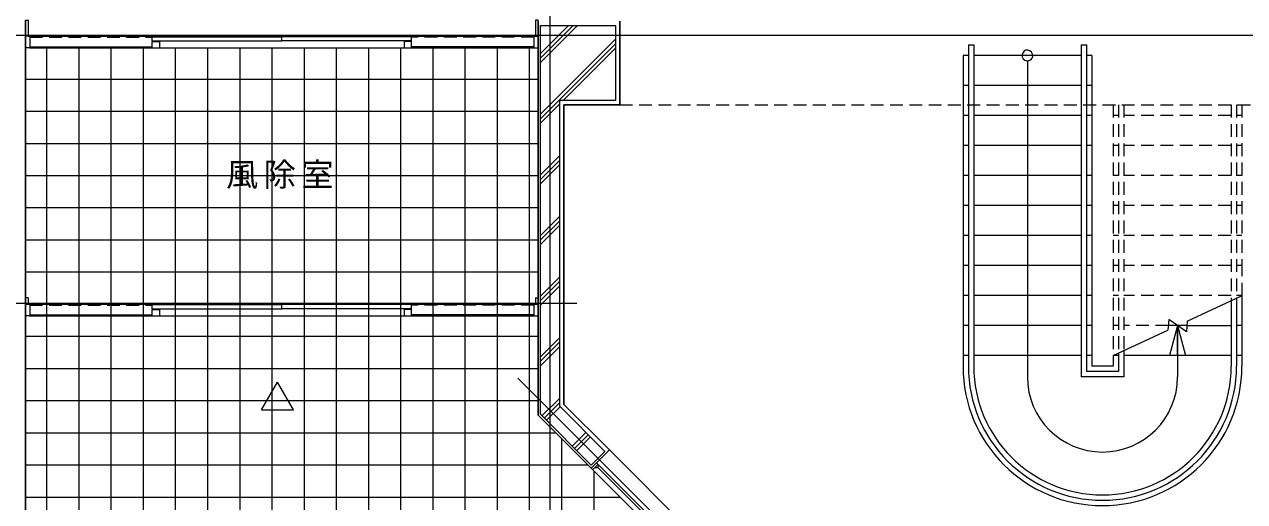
# Model space of a CAD drawing. Units: millimetres at full size, sheet at 1:100; details may follow other scales. Extents: x -20000 to 20000, y -13850 to 13850.
# Drawn here: x -5900 to 5475, y -703 to 3750 of the extents above; entities that cross this region are included whole.
import ezdxf

# ---------------------------------------------------------------- set-up
doc = ezdxf.new("R2010")
doc.units = ezdxf.units.MM
doc.header["$LTSCALE"] = 100
doc.linetypes.add('DASHED1', pattern=[1.8, 1.2, -0.6])
for name, color, linetype, lineweight in [('0-0_基準線', 5, 'Continuous', 9), ('0-1_仕上げ', 7, 'Continuous', 25), ('0-3_建具', 3, 'Continuous', 13), ('0-5_見え掛り', 2, 'Continuous', 13), ('0-9_破線', 5, 'DASHED1', 9), ('0-B_記号', 6, 'Continuous', 9), ('0-C_ハッチング', 134, 'Continuous', 9)]:
    doc.layers.add(name, color=color, linetype=linetype, lineweight=lineweight)
doc.layers.add('0-A_文字', color=7, linetype='Continuous')
doc.styles.add('ＭＳ ゴシック', font='')
doc.styles.get('ＭＳ ゴシック').set_extended_font_data('MS Gothic')

msp = doc.modelspace()

# ---------------------------------------------------------------- linework, layer by layer
at = {"layer": '0-0_基準線', "color": 1}
for p, q in [((-1000, -7850), (-1000, 11150)), ((-14000, 3650), (14500, 3650)), ((-6300, 1150), (-750, 1150)), ((-1300, 450), (3300, -4150))]:
    msp.add_line(p, q, dxfattribs=at)
at = {"layer": '0-0_基準線'}
for p, q in [((-1090, 112.7), (-1090, 3740)), ((-910, 187.3), (-910, 3040)), ((-488.5, -234.3), (-910, 187.3)), ((-615.7, -361.5), (-1090, 112.7)), ((-615.7, -361.5), (-488.5, -234.3))]:
    msp.add_line(p, q, dxfattribs=at)
msp.add_lwpolyline([(-1090, 3740), (-390, 3740), (-390, 3040), (-910, 3040)], dxfattribs=at)
at = {"layer": '0-1_仕上げ'}
for p, q in [((-5890, 3780), (-5890, -3980)), ((-870, 203.8), (-870, 3000)), ((-446, -220.1), (-870, 203.8))]:
    msp.add_line(p, q, dxfattribs=at)
for points in [[(-615.7, -389.8), (-1110, 104.4), (-1110, 3780)], [(-350, 3780), (-350, 3000), (-870, 3000)]]:
    msp.add_lwpolyline(points, dxfattribs=at)
at = {"layer": '0-3_建具'}
for p, q in [((-5890, 3780), (-5890, 3530)), ((-1110, 3780), (-1110, 3530)), ((-5865, 3640), (-5890, 3640)), ((-1135, 3640), (-1110, 3640)), ((-5850, 3540), (-4710, 3540)), ((-4710, 3595), (-4710, 3635)), ((-4710, 3635), (-3500, 3635)), ((-4710, 3595), (-3500, 3595)), ((-4710, 3530), (-4710, 3590)), ((-3500, 3595), (-3500, 3635)), ((-3500, 3595), (-3500, 3635)), ((-2290, 3635), (-3500, 3635)), ((-2290, 3595), (-3500, 3595)), ((-2290, 3595), (-2290, 3635)), ((-2290, 3595), (-2290, 3635)), ((-2290, 3530), (-2290, 3590)), ((-2290, 3530), (-2290, 3590)), ((-1150, 3540), (-2290, 3540)), ((-5890, 1200), (-5890, 1030)), ((-5865, 1200), (-5890, 1200)), ((-5865, 1140), (-5890, 1140)), ((-5865, 1200), (-5865, 1140)), ((-1135, 1200), (-1135, 1140)), ((-1135, 1200), (-1110, 1200)), ((-1135, 1140), (-1110, 1140)), ((-1110, 1200), (-1110, 1030)), ((-5850, 1040), (-4710, 1040)), ((-4710, 1095), (-4710, 1135)), ((-4710, 1135), (-3500, 1135)), ((-4710, 1095), (-3500, 1095)), ((-4710, 1030), (-4710, 1090)), ((-3500, 1095), (-3500, 1135)), ((-3500, 1095), (-3500, 1135)), ((-2290, 1135), (-3500, 1135)), ((-2290, 1095), (-3500, 1095)), ((-2290, 1095), (-2290, 1135)), ((-2290, 1095), (-2290, 1135)), ((-2290, 1030), (-2290, 1090)), ((-2290, 1030), (-2290, 1090)), ((-1150, 1040), (-2290, 1040)), ((-615.7, -389.8), (-591, -414.6)), ((-552.1, -354.5), (-601.6, -404)), ((-591, -414.6), (-25.3, -980.3)), ((-557.8, -381.3), (7.9, -947)), ((-541.5, -365.1), (24.2, -930.8))]:
    msp.add_line(p, q, dxfattribs=at)
at = {"layer": '0-3_建具', "color": 4, "lineweight": 9}
for p, q in [((-5865, 3640), (-1135, 3640)), ((-5850, 3530), (-1150, 3530)), ((-5865, 1140), (-1135, 1140)), ((-5850, 1030), (-1150, 1030)), ((-446, -220.1), (2629.9, -3296))]:
    msp.add_line(p, q, dxfattribs=at)
at = {"layer": '0-3_建具', "linetype": 'DASHED1'}
for p, q in [((-5850, 3630), (-4710, 3630)), ((-1150, 3630), (-2290, 3630)), ((-5850, 1130), (-4710, 1130)), ((-1150, 1130), (-2290, 1130))]:
    msp.add_line(p, q, dxfattribs=at)
at = {"layer": '0-3_建具', "color": 7, "lineweight": 25}
msp.add_line((-446, -220.1), (-615.7, -389.8), dxfattribs=at)
at = {"layer": '0-3_建具'}
for points in [[(-5890, 3780), (-5890, 3790), (-5865, 3790), (-5865, 3640), (-5850, 3640), (-5850, 3530), (-5890, 3530)], [(-1110, 3780), (-1110, 3790), (-1135, 3790), (-1135, 3640), (-1150, 3640), (-1150, 3530), (-1110, 3530)], [(-4710, 3590), (-4640, 3590), (-4640, 3530)], [(-2290, 3590), (-2360, 3590), (-2360, 3530)], [(-5865, 1140), (-5850, 1140), (-5850, 1030), (-5890, 1030)], [(-1135, 1140), (-1150, 1140), (-1150, 1030), (-1110, 1030)], [(-4710, 1090), (-4640, 1090), (-4640, 1030)], [(-2290, 1090), (-2360, 1090), (-2360, 1030)], [(-566.2, -340.3), (-541.5, -365.1), (-566.2, -389.8), (-576.8, -379.2)]]:
    msp.add_lwpolyline(points, dxfattribs=at)
at = {"layer": '0-5_見え掛り'}
for p, q in [((2900, 3560), (2950, 3560)), ((2900, 3560), (2900, 560)), ((2950, 3560), (2950, 560)), ((3950, 3560), (4000, 3560)), ((3950, 3560), (3950, 460)), ((4000, 3560), (4000, 510)), ((2900, 3460), (2850, 3460)), ((2850, 3460), (2850, 560)), ((3950, 3460), (2950, 3460)), ((4050, 3460), (4000, 3460)), ((4050, 3460), (4050, 560)), ((2900, 3180), (2850, 3180)), ((3950, 3180), (2950, 3180)), ((4050, 3180), (4000, 3180)), ((2900, 2900), (2850, 2900)), ((3950, 2900), (2950, 2900)), ((4050, 2900), (4000, 2900)), ((2900, 2620), (2850, 2620)), ((3950, 2620), (2950, 2620)), ((4050, 2620), (4000, 2620)), ((2900, 2340), (2850, 2340)), ((3950, 2340), (2950, 2340)), ((4050, 2340), (4000, 2340)), ((2900, 2060), (2850, 2060)), ((3950, 2060), (2950, 2060)), ((4050, 2060), (4000, 2060)), ((2900, 1780), (2850, 1780)), ((3950, 1780), (2950, 1780)), ((4050, 1780), (4000, 1780)), ((2900, 1500), (2850, 1500)), ((3950, 1500), (2950, 1500)), ((4050, 1500), (4000, 1500)), ((2900, 1220), (2850, 1220)), ((3950, 1220), (2950, 1220)), ((4050, 1220), (4000, 1220)), ((5350, 1178.8), (5350, 560)), ((5400, 1201.3), (5400, 560)), ((5450, 1225), (5450, 560)), ((2900, 940), (2850, 940)), ((3950, 940), (2950, 940)), ((4050, 940), (4000, 940)), ((4850, 940), (4763.1, 940)), ((4936.9, 940), (5350, 940.6)), ((5450, 940), (5400, 940)), ((4300, 685.5), (4300, 510)), ((4350, 709.2), (4350, 460)), ((2900, 660), (2850, 660)), ((3950, 660), (2950, 660)), ((4050, 660), (4000, 660)), ((4250, 660.5), (4250, 560)), ((4300, 660), (4250, 660)), ((5350, 660), (4350, 660)), ((5450, 660), (5400, 660)), ((4350, 460), (3950, 460)), ((4300, 510), (4000, 510)), ((4250, 560), (4050, 560))]:
    msp.add_line(p, q, dxfattribs=at)
at = {"layer": '0-5_見え掛り', "color": 5, "linetype": 'DASHED1', "lineweight": 9}
msp.add_line((5450, 1220), (5400, 1220), dxfattribs=at)
at = {"layer": '0-5_見え掛り'}
for radius in [1300, 1250, 1200]:
    msp.add_arc((4150, 560), radius, 180, 0, dxfattribs=at)
at = {"layer": '0-9_破線'}
for p, q in [((-350, 3000), (5610, 3000)), ((4250, 3000), (4250, 660.5)), ((4300, 3000), (4300, 685.5)), ((4350, 3000), (4350, 709.2)), ((5350, 3000), (5350, 1178.8)), ((5400, 3000), (5400, 1201.3)), ((4300, 2900), (4250, 2900)), ((5350, 2900), (4350, 2900)), ((5450, 2900), (5400, 2900)), ((5450, 2923), (5450, 2919.3)), ((4300, 2620), (4250, 2620)), ((5350, 2620), (4350, 2620)), ((5450, 2620), (5400, 2620)), ((5450, 2643), (5450, 2639.3)), ((4300, 2340), (4250, 2340)), ((5350, 2340), (4350, 2340)), ((5450, 2340), (5400, 2340)), ((5450, 2363), (5450, 2359.3)), ((4300, 2060), (4250, 2060)), ((5350, 2060), (4350, 2060)), ((5450, 2060), (5400, 2060)), ((5450, 2083), (5450, 2079.3)), ((4300, 1780), (4250, 1780)), ((5350, 1780), (4350, 1780)), ((5450, 1780), (5400, 1780)), ((5450, 1803), (5450, 1799.3)), ((4300, 1500), (4250, 1500)), ((5350, 1500), (4350, 1500)), ((5450, 1500), (5400, 1500)), ((5450, 1519.3), (5450, 1225)), ((4300, 1220), (4250, 1220)), ((5350, 1220), (4350, 1220)), ((4300, 940), (4250, 940)), ((4763.1, 940), (4350, 940)), ((4936.9, 940), (4850, 940))]:
    msp.add_line(p, q, dxfattribs=at)
msp.add_lwpolyline([(5450, 3000), (5450, 1523), (5450, 1519.3)], dxfattribs=at)
at = {"layer": '0-B_記号'}
for p, q in [((3450, 3410), (3450, 460)), ((4768.1, 997.3), (4759.4, 897.7)), ((4850, 940), (4768.1, 997.3)), ((4850, 940), (4775, 660)), ((4931.9, 882.7), (4850, 940)), ((4850, 940), (4925, 660)), ((4940.6, 982.3), (4931.9, 882.7)), ((4850, 660), (4850, 460)), ((-3690, 153.4), (-3540, 413.2))]:
    msp.add_line(p, q, dxfattribs=at)
for points in [[(4940.6, 982.3), (5447.2, 1218.7), (5450, 1220)], [(4850, 660), (4850, 940), (4850, 660)], [(4250, 660), (4251.3, 660.6), (4759.4, 897.7)], [(-3690, 153.4), (-3390, 153.4), (-3540, 413.2)]]:
    msp.add_lwpolyline(points, dxfattribs=at)
for centre, radius, start, end in [((3450, 3460), 50, 38.41484, 37.91253), ((4150, 460), 700, 180, 0)]:
    msp.add_arc(centre, radius, start, end, dxfattribs=at)
at = {"layer": '0-C_ハッチング'}
for p, q in [((-1090, 3393.1), (-743.1, 3740)), ((-1090, 3435.5), (-785.5, 3740)), ((-1090, 3477.9), (-827.9, 3740)), ((-5690, -2850), (-5690, 3530)), ((-5690, -2850), (-5690, 3530)), ((-5390, -2850), (-5390, 3530)), ((-5390, -2850), (-5390, 3530)), ((-5090, -2850), (-5090, 3530)), ((-5090, -2850), (-5090, 3530)), ((-4790, -2850), (-4790, 3530)), ((-4790, -2850), (-4790, 3530)), ((-4490, -2850), (-4490, 3530)), ((-4490, -2850), (-4490, 3530)), ((-4190, -2850), (-4190, 3530)), ((-4190, -2850), (-4190, 3530)), ((-3890, -2850), (-3890, 3530)), ((-3890, -2850), (-3890, 3530)), ((-3590, -3072.4), (-3590, 3530)), ((-3590, -3072.4), (-3590, 3530)), ((-3290, -3372.4), (-3290, 3530)), ((-3290, -3372.4), (-3290, 3530)), ((-2990, -3672.4), (-2990, 3530)), ((-2990, -3672.4), (-2990, 3530)), ((-2690, -3972.4), (-2690, 3530)), ((-2690, -3972.4), (-2690, 3530)), ((-2390, -4272.4), (-2390, 3530)), ((-2390, -4272.4), (-2390, 3530)), ((-2090, -4572.4), (-2090, 3530)), ((-2090, -4572.4), (-2090, 3530)), ((-1790, -6960), (-1790, 3530)), ((-1790, -6960), (-1790, 3530)), ((-1490, -6960), (-1490, 3530)), ((-1490, -6960), (-1490, 3530)), ((-1190, -6960), (-1190, 3530)), ((-1190, -6960), (-1190, 3530)), ((-1090, 2912.2), (-390, 3612.2)), ((-1090, 2869.8), (-390, 3569.8)), ((-877.4, 3040), (-390, 3527.4)), ((-5890, 3240), (-1110, 3240)), ((-5890, 3240), (-1110, 3240)), ((-1090, 2827.4), (-910, 3007.4)), ((-396.5, 3040), (-390, 3046.5)), ((-5890, 2940), (-1110, 2940)), ((-5890, 2940), (-1110, 2940)), ((-5890, 2640), (-1110, 2640)), ((-5890, 2640), (-1110, 2640)), ((-1090, 2346.5), (-910, 2526.5)), ((-1090, 2304.1), (-910, 2484.1)), ((-1090, 2261.7), (-910, 2441.7)), ((-5890, 2340), (-1110, 2340)), ((-5890, 2340), (-1110, 2340)), ((-5890, 2040), (-1110, 2040)), ((-5890, 2040), (-1110, 2040)), ((-1090, 1780.9), (-910, 1960.9)), ((-1090, 1738.4), (-910, 1918.4)), ((-1090, 1696), (-910, 1876)), ((-5890, 1740), (-1110, 1740)), ((-5890, 1740), (-1110, 1740)), ((-5890, 1440), (-1110, 1440)), ((-5890, 1440), (-1110, 1440)), ((-1090, 1215.2), (-910, 1395.2)), ((-1090, 1172.7), (-910, 1352.7)), ((-1090, 1130.3), (-910, 1310.3)), ((-5890, 1140), (-1110, 1140)), ((-5890, 1140), (-1110, 1140)), ((-5890, 840), (-1110, 840)), ((-5890, 840), (-1110, 840)), ((-1090, 649.5), (-910, 829.5)), ((-1090, 607.1), (-910, 787.1)), ((-1090, 564.6), (-910, 744.6)), ((-5890, 540), (-1110, 540)), ((-5890, 540), (-1110, 540)), ((-5890, 240), (-1110, 240)), ((-5890, 240), (-1110, 240)), ((-1075.5, 98.3), (-910, 263.8)), ((-1054.3, 77), (-910, 221.4)), ((-1033.1, 55.8), (-905.8, 183.1)), ((-5890, -60), (-945.6, -60)), ((-5890, -60), (-945.6, -60)), ((-792.7, -184.6), (-665.4, -57.3)), ((-771.5, -205.8), (-644.2, -78.5)), ((-750.3, -227), (-623, -99.7)), ((-890, -6960), (-890, -115.6)), ((-890, -6960), (-890, -115.6)), ((-5890, -360), (-645.6, -360)), ((-5890, -360), (-645.6, -360)), ((-590, -6960), (-590, -415.6)), ((-590, -6960), (-590, -415.6)), ((-5890, -660), (-345.6, -660)), ((-5890, -660), (-345.6, -660))]:
    msp.add_line(p, q, dxfattribs=at)

# ---------------------------------------------------------------- texts
at = {"layer": '0-A_文字', "insert": (-4020, 2215), "char_height": 219.9, "attachment_point": 7, "style": 'ＭＳ ゴシック'}
msp.add_mtext('\\T1.17;風除室', dxfattribs=at)

doc.saveas('drawing.dxf')
